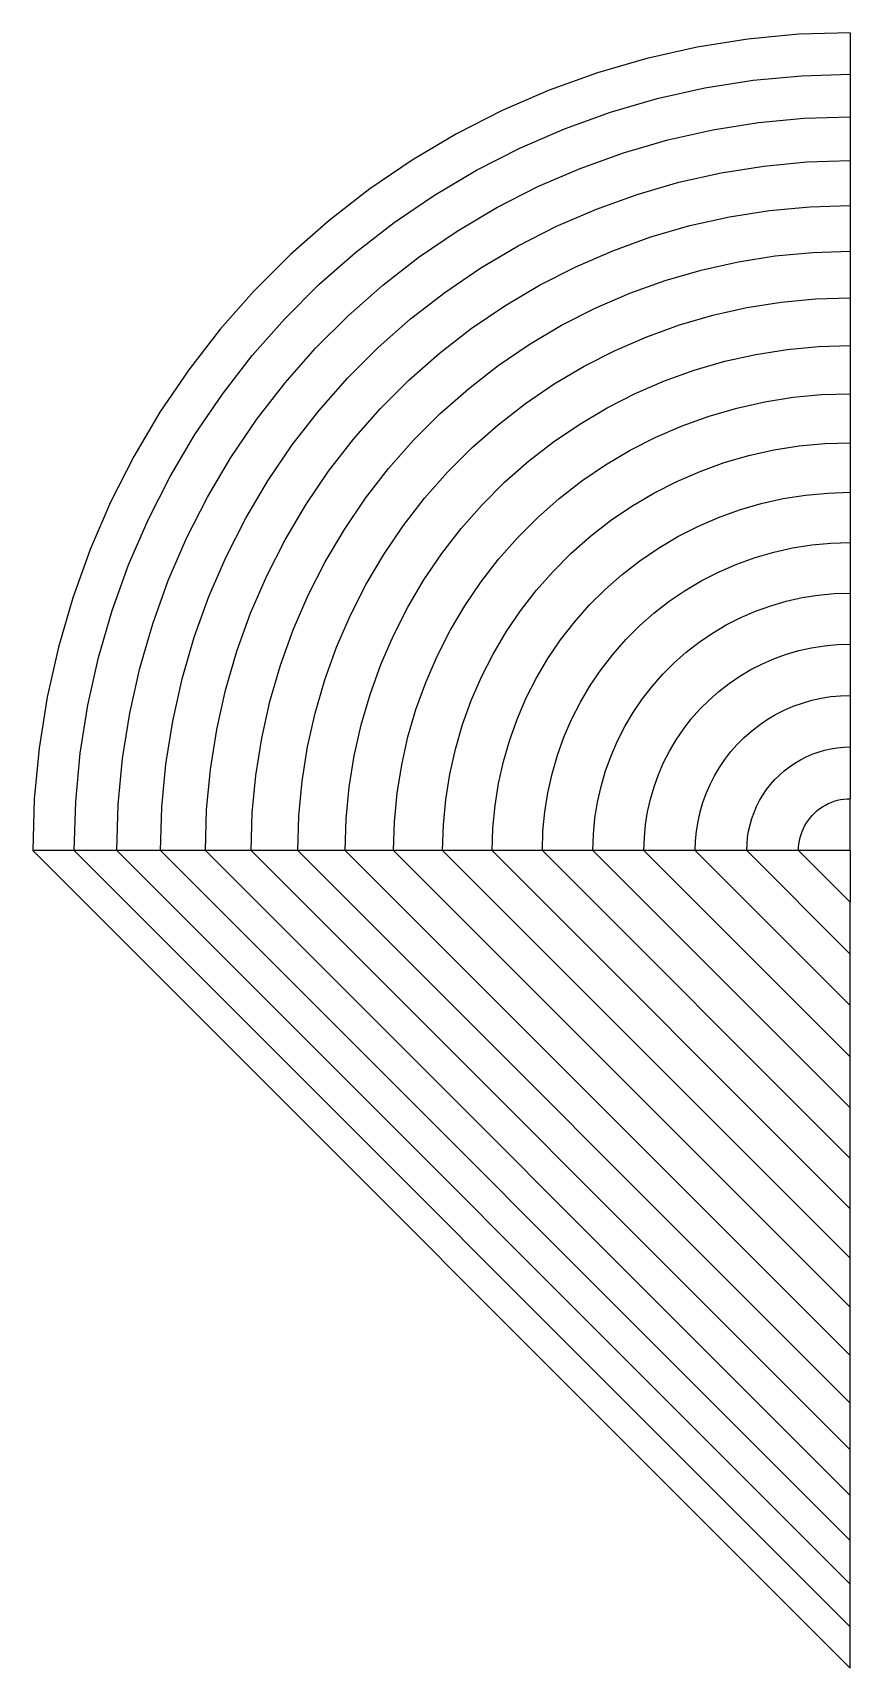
# Model space of a CAD drawing. Extents: x 36000 to 100000, y -64000 to 64000.
import ezdxf

# ---------------------------------------------------------------- set-up
doc = ezdxf.new("R2010")
doc.units = 0
doc.layers.get('0').update_dxf_attribs({"linetype": 'CONTINUOUS'})

msp = doc.modelspace()

# ---------------------------------------------------------------- linework, layer by layer
for p, q in [((88007.59, 62866.41, 46000), (84083.84, 61989.35, 46000)), ((91978.67, 63495.37, 46000), (88007.59, 62866.41, 46000)), ((95981.4, 63873.74, 46000), (91978.67, 63495.37, 46000)), ((100000, 64000.03, 46000), (95981.4, 63873.74, 46000)), ((100000, 64000.03, 46000), (100000, 60754.65, 48430.06)), ((84083.84, 61989.35, 46000), (80222.9, 60867.65, 46000)), ((80222.9, 60867.65, 46000), (76440.02, 59505.72, 46000)), ((88615.71, 59678.51, 48430.06), (92385.42, 60275.58, 48430.06)), ((92385.42, 60275.58, 48430.06), (96185.18, 60634.76, 48430.06)), ((96185.18, 60634.76, 48430.06), (100000, 60754.65, 48430.06)), ((100000, 60754.65, 48430.06), (100000, 57417.09, 50731.89)), ((76440.02, 59505.72, 46000), (72750.11, 57908.96, 46000)), ((84890.93, 58845.93, 48430.06), (88615.71, 59678.51, 48430.06)), ((72750.11, 57908.96, 46000), (69167.75, 56083.65, 46000)), ((77634.72, 56488.24, 48430.06), (81225.78, 57781.1, 48430.06)), ((81225.78, 57781.1, 48430.06), (84890.93, 58845.93, 48430.06)), ((74131.93, 54972.45, 48430.06), (77634.72, 56488.24, 48430.06)), ((85720.95, 55613.23, 50731.89), (89241.11, 56400.08, 50731.89)), ((89241.11, 56400.08, 50731.89), (92803.73, 56964.34, 50731.89)), ((92803.73, 56964.34, 50731.89), (96394.75, 57303.79, 50731.89)), ((96394.75, 57303.79, 50731.89), (100000, 57417.09, 50731.89)), ((100000, 57417.09, 50731.89), (100000, 53992.43, 52902)), ((69167.75, 56083.65, 46000), (65707.07, 54037.01, 46000)), ((82257.14, 54606.9, 50731.89), (85720.95, 55613.23, 50731.89)), ((65707.07, 54037.01, 46000), (62381.73, 51777.11, 46000)), ((70731.23, 53239.7, 48430.06), (74131.93, 54972.45, 48430.06)), ((78863.36, 53385.06, 50731.89), (82257.14, 54606.9, 50731.89)), ((93232.95, 53566.68, 52902), (96609.79, 53885.88, 52902)), ((96609.79, 53885.88, 52902), (100000, 53992.43, 52902)), ((100000, 53992.43, 52902), (100000, 50485.85, 54937.1)), ((67446.03, 51296.84, 48430.06), (70731.23, 53239.7, 48430.06)), ((75552.99, 51952.54, 50731.89), (78863.36, 53385.06, 50731.89)), ((86572.63, 52296.15, 52902), (89882.83, 53036.07, 52902)), ((89882.83, 53036.07, 52902), (93232.95, 53566.68, 52902)), ((62381.73, 51777.11, 46000), (59204.84, 49312.87, 46000)), ((64289.32, 49151.54, 48430.06), (67446.03, 51296.84, 48430.06)), ((72339.11, 50314.98, 50731.89), (75552.99, 51952.54, 50731.89)), ((80124.06, 50200.89, 52902), (83315.42, 51349.85, 52902)), ((83315.42, 51349.85, 52902), (86572.63, 52296.15, 52902)), ((69234.38, 48478.85, 50731.89), (72339.11, 50314.98, 50731.89)), ((77011.14, 48853.81, 52902), (80124.06, 50200.89, 52902)), ((90539.9, 49591.61, 54937.1), (93672.45, 50087.75, 54937.1)), ((93672.45, 50087.75, 54937.1), (96829.97, 50386.23, 54937.1)), ((96829.97, 50386.23, 54937.1), (100000, 50485.85, 54937.1)), ((100000, 50485.85, 54937.1), (100000, 46902.68, 56834.1)), ((59204.84, 49312.87, 46000), (56188.96, 46654.01, 46000)), ((61273.53, 46812.26, 48430.06), (64289.32, 49151.54, 48430.06)), ((73988.95, 47313.92, 52902), (77011.14, 48853.81, 52902)), ((84399.01, 48014.9, 54937.1), (87444.68, 48899.74, 54937.1)), ((87444.68, 48899.74, 54937.1), (90539.9, 49591.61, 54937.1)), ((66251.08, 46451.4, 50731.89), (69234.38, 48478.85, 50731.89)), ((81414.92, 46940.56, 54937.1), (84399.01, 48014.9, 54937.1)), ((56188.96, 46654.01, 46000), (53345.99, 43811.04, 46000)), ((58410.58, 44288.23, 48430.06), (61273.53, 46812.26, 48430.06)), ((63400.97, 44240.63, 50731.89), (66251.08, 46451.4, 50731.89)), ((71069.41, 45587.31, 52902), (73988.95, 47313.92, 52902)), ((78504.17, 45680.96, 54937.1), (81414.92, 46940.56, 54937.1)), ((91211.31, 46071.91, 56834.1), (94121.54, 46532.84, 56834.1)), ((94121.54, 46532.84, 56834.1), (97054.96, 46810.13, 56834.1)), ((97054.96, 46810.13, 56834.1), (100000, 46902.68, 56834.1)), ((100000, 46902.68, 56834.1), (100000, 43248.36, 58590.13)), ((68264.05, 43680.79, 52902), (71069.41, 45587.31, 52902)), ((75678.26, 44241.09, 54937.1), (78504.17, 45680.96, 54937.1)), ((85506.27, 44607.1, 56834.1), (88335.78, 45429.15, 56834.1)), ((88335.78, 45429.15, 56834.1), (91211.31, 46071.91, 56834.1)), ((53345.99, 43811.04, 46000), (50687.13, 40795.16, 46000)), ((55711.77, 41589.42, 48430.06), (58410.58, 44288.23, 48430.06)), ((60695.3, 41855.26, 50731.89), (63400.97, 44240.63, 50731.89)), ((65583.93, 41601.88, 52902), (68264.05, 43680.79, 52902)), ((72948.33, 42626.61, 54937.1), (75678.26, 44241.09, 54937.1)), ((80029.81, 42438.82, 56834.1), (82733.97, 43609.01, 56834.1)), ((82733.97, 43609.01, 56834.1), (85506.27, 44607.1, 56834.1)), ((70325.16, 40843.91, 54937.1), (72948.33, 42626.61, 54937.1)), ((77404.46, 41101.13, 56834.1), (80029.81, 42438.82, 56834.1)), ((89244.57, 41889.63, 58590.13), (91896.07, 42482.31, 58590.13)), ((91896.07, 42482.31, 58590.13), (94579.54, 42907.33, 58590.13)), ((94579.54, 42907.33, 58590.13), (97284.41, 43163.02, 58590.13)), ((97284.41, 43163.02, 58590.13), (100000, 43248.36, 58590.13)), ((100000, 43248.36, 58590.13), (100000, 39528.42, 60202.51)), ((53187.74, 38726.47, 48430.06), (55711.77, 41589.42, 48430.06)), ((58144.74, 39304.7, 50731.89), (60695.3, 41855.26, 50731.89)), ((63039.64, 39358.78, 52902), (65583.93, 41601.88, 52902)), ((74868.29, 39601.24, 56834.1), (77404.46, 41101.13, 56834.1)), ((84079.22, 40211.31, 58590.13), (86635.52, 41131.63, 58590.13)), ((86635.52, 41131.63, 58590.13), (89244.57, 41889.63, 58590.13)), ((50687.13, 40795.16, 46000), (48222.89, 37618.27, 46000)), ((67819.11, 38900.02, 54937.1), (70325.16, 40843.91, 54937.1)), ((81585.75, 39132.28, 58590.13), (84079.22, 40211.31, 58590.13)), ((50848.46, 35710.68, 48430.06), (53187.74, 38726.47, 48430.06)), ((55759.37, 36599.03, 50731.89), (58144.74, 39304.7, 50731.89)), ((60641.22, 36960.36, 52902), (63039.64, 39358.78, 52902)), ((65440.06, 36802.6, 54937.1), (67819.11, 38900.02, 54937.1)), ((72431.3, 37945.07, 56834.1), (74868.29, 39601.24, 56834.1)), ((79164.94, 37898.82, 58590.13), (81585.75, 39132.28, 58590.13)), ((90169.68, 38286.56, 60202.51), (92593.11, 38828.26, 60202.51)), ((92593.11, 38828.26, 60202.51), (95045.78, 39216.73, 60202.51)), ((95045.78, 39216.73, 60202.51), (97517.99, 39450.42, 60202.51)), ((97517.99, 39450.42, 60202.51), (100000, 39528.42, 60202.51)), ((100000, 39528.42, 60202.51), (100000, 35748.52, 61668.81)), ((48222.89, 37618.27, 46000), (45962.99, 34292.93, 46000)), ((70103.11, 36139.14, 56834.1), (72431.3, 37945.07, 56834.1)), ((76826.37, 36515.8, 58590.13), (79164.94, 37898.82, 58590.13)), ((85448.62, 36752.6, 60202.51), (87785.05, 37593.76, 60202.51)), ((87785.05, 37593.76, 60202.51), (90169.68, 38286.56, 60202.51)), ((53548.6, 33748.92, 50731.89), (55759.37, 36599.03, 50731.89)), ((58398.12, 34416.07, 52902), (60641.22, 36960.36, 52902)), ((63197.4, 34559.94, 54937.1), (65440.06, 36802.6, 54937.1)), ((67892.91, 34190.58, 56834.1), (70103.11, 36139.14, 56834.1)), ((74579.25, 34988.66, 58590.13), (76826.37, 36515.8, 58590.13)), ((83169.62, 35766.38, 60202.51), (85448.62, 36752.6, 60202.51)), ((48703.16, 32553.97, 48430.06), (50848.46, 35710.68, 48430.06)), ((72432.46, 33323.43, 58590.13), (74579.25, 34988.66, 58590.13)), ((78819.61, 33374.95, 60202.51), (80957.04, 34639.02, 60202.51)), ((80957.04, 34639.02, 60202.51), (83169.62, 35766.38, 60202.51)), ((88953.1, 33998.86, 61668.81), (91109.71, 34625.41, 61668.81)), ((91109.71, 34625.41, 61668.81), (93301.4, 35115.31, 61668.81)), ((93301.4, 35115.31, 61668.81), (95519.52, 35466.63, 61668.81)), ((95519.52, 35466.63, 61668.81), (97755.33, 35677.97, 61668.81)), ((97755.33, 35677.97, 61668.81), (100000, 35748.52, 61668.81)), ((100000, 35748.52, 61668.81), (100000, 31914.38, 62986.79)), ((45962.99, 34292.93, 46000), (43916.35, 30832.25, 46000)), ((51521.15, 30765.62, 50731.89), (53548.6, 33748.92, 50731.89)), ((56319.21, 31735.95, 52902), (58398.12, 34416.07, 52902)), ((61099.98, 32180.89, 54937.1), (63197.4, 34559.94, 54937.1)), ((65809.42, 32107.09, 56834.1), (67892.91, 34190.58, 56834.1)), ((70394.46, 31526.7, 58590.13), (72432.46, 33323.43, 58590.13)), ((76765.78, 31979.16, 60202.51), (78819.61, 33374.95, 60202.51)), ((86840.09, 33238.13, 61668.81), (88953.1, 33998.86, 61668.81)), ((46760.3, 29268.77, 48430.06), (48703.16, 32553.97, 48430.06)), ((59156.09, 29674.84, 54937.1), (61099.98, 32180.89, 54937.1)), ((63860.86, 29896.89, 56834.1), (65809.42, 32107.09, 56834.1)), ((82778.02, 31326.66, 61668.81), (84779.02, 32346.22, 61668.81)), ((84779.02, 32346.22, 61668.81), (86840.09, 33238.13, 61668.81)), ((43916.35, 30832.25, 46000), (42091.04, 27249.89, 46000)), ((49685.02, 27660.89, 50731.89), (51521.15, 30765.62, 50731.89)), ((54412.69, 28930.59, 52902), (56319.21, 31735.95, 52902)), ((68473.3, 29605.54, 58590.13), (70394.46, 31526.7, 58590.13)), ((74803.64, 30457.17, 60202.51), (76765.78, 31979.16, 60202.51)), ((80844.99, 30183.47, 61668.81), (82778.02, 31326.66, 61668.81)), ((90137.92, 30352.38, 62986.79), (92063.22, 30911.73, 62986.79)), ((92063.22, 30911.73, 62986.79), (94019.84, 31349.08, 62986.79)), ((94019.84, 31349.08, 62986.79), (96000.07, 31662.72, 62986.79)), ((96000.07, 31662.72, 62986.79), (97996.08, 31851.4, 62986.79)), ((97996.08, 31851.4, 62986.79), (100000, 31914.38, 62986.79)), ((100000, 31914.38, 62986.79), (100000, 28031.82, 64154.47)), ((57373.39, 27051.67, 54937.1), (59156.09, 29674.84, 54937.1)), ((62054.93, 27568.7, 56834.1), (63860.86, 29896.89, 56834.1)), ((66676.57, 27567.54, 58590.13), (68473.3, 29605.54, 58590.13)), ((72940.93, 28814.98, 60202.51), (74803.64, 30457.17, 60202.51)), ((78987.55, 28921.16, 61668.81), (80844.99, 30183.47, 61668.81)), ((86411.52, 28876.99, 62986.79), (88251.53, 29673.24, 62986.79)), ((88251.53, 29673.24, 62986.79), (90137.92, 30352.38, 62986.79)), ((45027.55, 25868.07, 48430.06), (46760.3, 29268.77, 48430.06)), ((52686.08, 26011.05, 52902), (54412.69, 28930.59, 52902)), ((71185.02, 27059.07, 60202.51), (72940.93, 28814.98, 60202.51)), ((77213.04, 27544.7, 61668.81), (78987.55, 28921.16, 61668.81)), ((84625.13, 27966.78, 62986.79), (86411.52, 28876.99, 62986.79)), ((42091.04, 27249.89, 46000), (40494.28, 23559.98, 46000)), ((48047.46, 24447.01, 50731.89), (49685.02, 27660.89, 50731.89)), ((55758.91, 24321.74, 54937.1), (57373.39, 27051.67, 54937.1)), ((60398.76, 25131.71, 56834.1), (62054.93, 27568.7, 56834.1)), ((65011.34, 25420.75, 58590.13), (66676.57, 27567.54, 58590.13)), ((69542.83, 25196.36, 60202.51), (71185.02, 27059.07, 60202.51)), ((75528.46, 26059.55, 61668.81), (77213.04, 27544.7, 61668.81)), ((81241.2, 25819.27, 62986.79), (82899.42, 26946.2, 62986.79)), ((82899.42, 26946.2, 62986.79), (84625.13, 27966.78, 62986.79)), ((91337.69, 26659.84, 64154.47), (93028.77, 27151.15, 64154.47)), ((93028.77, 27151.15, 64154.47), (94747.36, 27535.3, 64154.47)), ((94747.36, 27535.3, 64154.47), (96486.68, 27810.78, 64154.47)), ((96486.68, 27810.78, 64154.47), (98239.87, 27976.51, 64154.47)), ((98239.87, 27976.51, 64154.47), (100000, 28031.82, 64154.47)), ((100000, 28031.82, 64154.47), (100000, 24106.74, 65170.06)), ((43511.76, 22365.28, 48430.06), (45027.55, 25868.07, 48430.06)), ((51146.19, 22988.86, 52902), (52686.08, 26011.05, 52902)), ((73940.45, 24471.54, 61668.81), (75528.46, 26059.55, 61668.81)), ((79657.01, 24590.45, 62986.79), (81241.2, 25819.27, 62986.79)), ((88064.63, 25363.95, 64154.47), (89680.8, 26063.33, 64154.47)), ((89680.8, 26063.33, 64154.47), (91337.69, 26659.84, 64154.47)), ((46614.94, 21136.64, 50731.89), (48047.46, 24447.01, 50731.89)), ((54319.04, 21495.83, 54937.1), (55758.91, 24321.74, 54937.1)), ((58898.87, 22595.54, 56834.1), (60398.76, 25131.71, 56834.1)), ((63484.2, 23173.63, 58590.13), (65011.34, 25420.75, 58590.13)), ((68020.84, 23234.22, 60202.51), (69542.83, 25196.36, 60202.51)), ((72455.3, 22786.96, 61668.81), (73940.45, 24471.54, 61668.81)), ((78153.11, 23264.58, 62986.79), (79657.01, 24590.45, 62986.79)), ((84979.8, 23668.05, 64154.47), (86495.57, 24564.47, 64154.47)), ((86495.57, 24564.47, 64154.47), (88064.63, 25363.95, 64154.47)), ((40494.28, 23559.98, 46000), (39132.35, 19777.1, 46000)), ((62101.18, 20835.06, 58590.13), (63484.2, 23173.63, 58590.13)), ((66625.05, 21180.39, 60202.51), (68020.84, 23234.22, 60202.51)), ((76735.42, 21846.89, 62986.79), (78153.11, 23264.58, 62986.79)), ((83523.31, 22678.22, 64154.47), (84979.8, 23668.05, 64154.47)), ((92550.61, 22926.87, 65170.06), (94004.9, 23349.38, 65170.06)), ((94004.9, 23349.38, 65170.06), (95482.85, 23679.74, 65170.06)), ((95482.85, 23679.74, 65170.06), (96978.62, 23916.65, 65170.06)), ((96978.62, 23916.65, 65170.06), (98486.33, 24059.17, 65170.06)), ((98486.33, 24059.17, 65170.06), (100000, 24106.74, 65170.06)), ((100000, 24106.74, 65170.06), (100000, 20145.08, 66032.02)), ((42218.9, 18774.22, 48430.06), (43511.76, 22365.28, 48430.06)), ((49799.11, 19875.94, 52902), (51146.19, 22988.86, 52902)), ((57561.18, 19970.19, 56834.1), (58898.87, 22595.54, 56834.1)), ((71078.84, 21012.45, 61668.81), (72455.3, 22786.96, 61668.81)), ((75409.55, 20342.99, 62986.79), (76735.42, 21846.89, 62986.79)), ((82131.85, 21598.89, 64154.47), (83523.31, 22678.22, 64154.47)), ((88386.49, 21124.89, 65170.06), (89735.85, 21812.43, 65170.06)), ((89735.85, 21812.43, 65170.06), (91125.72, 22413.88, 65170.06)), ((91125.72, 22413.88, 65170.06), (92550.61, 22926.87, 65170.06)), ((45393.1, 17742.86, 50731.89), (46614.94, 21136.64, 50731.89)), ((53059.44, 18585.08, 54937.1), (54319.04, 21495.83, 54937.1)), ((60867.72, 18414.25, 58590.13), (62101.18, 20835.06, 58590.13)), ((65360.98, 19042.96, 60202.51), (66625.05, 21180.39, 60202.51)), ((69816.53, 19155.01, 61668.81), (71078.84, 21012.45, 61668.81)), ((80810.9, 20434.32, 64154.47), (82131.85, 21598.89, 64154.47)), ((87082.97, 20353.99, 65170.06), (88386.49, 21124.89, 65170.06)), ((39132.35, 19777.1, 46000), (38010.65, 15916.16, 46000)), ((48650.15, 16684.58, 52902), (49799.11, 19875.94, 52902)), ((56390.99, 17266.03, 56834.1), (57561.18, 19970.19, 56834.1)), ((74180.73, 18758.8, 62986.79), (75409.55, 20342.99, 62986.79)), ((79565.68, 19189.1, 64154.47), (80810.9, 20434.32, 64154.47)), ((84633.79, 18574.56, 65170.06), (85830.42, 19502.76, 65170.06)), ((85830.42, 19502.76, 65170.06), (87082.97, 20353.99, 65170.06)), ((93774.83, 19159.11, 66032.02), (94990.12, 19512.18, 66032.02)), ((94990.12, 19512.18, 66032.02), (96225.19, 19788.25, 66032.02)), ((96225.19, 19788.25, 66032.02), (97475.15, 19986.23, 66032.02)), ((97475.15, 19986.23, 66032.02), (98735.08, 20105.33, 66032.02)), ((98735.08, 20105.33, 66032.02), (100000, 20145.08, 66032.02)), ((100000, 20145.08, 66032.02), (100000, 16152.86, 66739.06)), ((41154.07, 15109.07, 48430.06), (42218.9, 18774.22, 48430.06)), ((51985.1, 15600.99, 54937.1), (53059.44, 18585.08, 54937.1)), ((59788.69, 15920.78, 58590.13), (60867.72, 18414.25, 58590.13)), ((64233.62, 16830.38, 60202.51), (65360.98, 19042.96, 60202.51)), ((68673.34, 17221.98, 61668.81), (69816.53, 19155.01, 61668.81)), ((73053.8, 17100.58, 62986.79), (74180.73, 18758.8, 62986.79)), ((78401.11, 17868.15, 64154.47), (79565.68, 19189.1, 64154.47)), ((83497.8, 17573.05, 65170.06), (84633.79, 18574.56, 65170.06)), ((90295.03, 17653.27, 66032.02), (91422.64, 18227.81, 66032.02)), ((91422.64, 18227.81, 66032.02), (92584.1, 18730.42, 66032.02)), ((92584.1, 18730.42, 66032.02), (93774.83, 19159.11, 66032.02)), ((44386.77, 14279.05, 50731.89), (45393.1, 17742.86, 50731.89)), ((47703.85, 13427.37, 52902), (48650.15, 16684.58, 52902)), ((55392.9, 14493.73, 56834.1), (56390.99, 17266.03, 56834.1)), ((63247.4, 14551.38, 60202.51), (64233.62, 16830.38, 60202.51)), ((67653.78, 15220.98, 61668.81), (68673.34, 17221.98, 61668.81)), ((72033.22, 15374.87, 62986.79), (73053.8, 17100.58, 62986.79)), ((77321.78, 16476.69, 64154.47), (78401.11, 17868.15, 64154.47)), ((82426.95, 16502.2, 65170.06), (83497.8, 17573.05, 65170.06)), ((88159.02, 16297.71, 66032.02), (89205.73, 17009.05, 66032.02)), ((89205.73, 17009.05, 66032.02), (90295.03, 17653.27, 66032.02)), ((38010.65, 15916.16, 46000), (37133.59, 11992.41, 46000)), ((51100.26, 12555.32, 54937.1), (51985.1, 15600.99, 54937.1)), ((58868.37, 13364.48, 58590.13), (59788.69, 15920.78, 58590.13)), ((71123.01, 13588.48, 62986.79), (72033.22, 15374.87, 62986.79)), ((76331.95, 15020.2, 64154.47), (77321.78, 16476.69, 64154.47)), ((80497.24, 14169.58, 65170.06), (81425.44, 15366.21, 65170.06)), ((81425.44, 15366.21, 65170.06), (82426.95, 16502.2, 65170.06)), ((86209.74, 14685.13, 66032.02), (87159.04, 15522.05, 66032.02)), ((87159.04, 15522.05, 66032.02), (88159.02, 16297.71, 66032.02)), ((94053.74, 15018.55, 66739.06), (95008.49, 15362.28, 66739.06)), ((95008.49, 15362.28, 66739.06), (95982.95, 15645.39, 66739.06)), ((95982.95, 15645.39, 66739.06), (96973.26, 15866.75, 66739.06)), ((96973.26, 15866.75, 66739.06), (97975.51, 16025.49, 66739.06)), ((97975.51, 16025.49, 66739.06), (98985.75, 16120.99, 66739.06)), ((98985.75, 16120.99, 66739.06), (100000, 16152.86, 66739.06)), ((100000, 16152.86, 66739.06), (100000, 12136.14, 67290.09)), ((40321.49, 11384.29, 48430.06), (41154.07, 15109.07, 48430.06)), ((43599.92, 10758.89, 50731.89), (44386.77, 14279.05, 50731.89)), ((54570.85, 11664.22, 56834.1), (55392.9, 14493.73, 56834.1)), ((62406.24, 12214.95, 60202.51), (63247.4, 14551.38, 60202.51)), ((66761.87, 13159.91, 61668.81), (67653.78, 15220.98, 61668.81)), ((75435.53, 13504.43, 64154.47), (76331.95, 15020.2, 64154.47)), ((79646.01, 12917.03, 65170.06), (80497.24, 14169.58, 65170.06)), ((85314.87, 13790.26, 66032.02), (86209.74, 14685.13, 66032.02)), ((91344.86, 13638.31, 66739.06), (92218.3, 14154.86, 66739.06)), ((92218.3, 14154.86, 66739.06), (93122.45, 14615.55, 66739.06)), ((93122.45, 14615.55, 66739.06), (94053.74, 15018.55, 66739.06)), ((46963.93, 10117.17, 52902), (47703.85, 13427.37, 52902)), ((58110.37, 10755.43, 58590.13), (58868.37, 13364.48, 58590.13)), ((66001.14, 11046.9, 61668.81), (66761.87, 13159.91, 61668.81)), ((70326.76, 11748.47, 62986.79), (71123.01, 13588.48, 62986.79)), ((74636.05, 11935.37, 64154.47), (75435.53, 13504.43, 64154.47)), ((78875.11, 11613.51, 65170.06), (79646.01, 12917.03, 65170.06)), ((83702.29, 11840.98, 66032.02), (84477.95, 12840.96, 66032.02)), ((84477.95, 12840.96, 66032.02), (85314.87, 13790.26, 66032.02)), ((89703.78, 12445.99, 66739.06), (90505.59, 13067.94, 66739.06)), ((90505.59, 13067.94, 66739.06), (91344.86, 13638.31, 66739.06)), ((37133.59, 11992.41, 46000), (36504.63, 8021.331, 46000)), ((50408.39, 9460.105, 54937.1), (51100.26, 12555.32, 54937.1)), ((53928.09, 8788.686, 56834.1), (54570.85, 11664.22, 56834.1)), ((61713.44, 9830.318, 60202.51), (62406.24, 12214.95, 60202.51)), ((69647.62, 9862.085, 62986.79), (70326.76, 11748.47, 62986.79)), ((73936.67, 10319.2, 64154.47), (74636.05, 11935.37, 64154.47)), ((78187.57, 10264.15, 65170.06), (78875.11, 11613.51, 65170.06)), ((82990.95, 10794.27, 66032.02), (83702.29, 11840.98, 66032.02)), ((88225.07, 11057.39, 66739.06), (88942.61, 11774.93, 66739.06)), ((88942.61, 11774.93, 66739.06), (89703.78, 12445.99, 66739.06)), ((95532.39, 11283.89, 67290.09), (96249.73, 11542.15, 67290.09)), ((96249.73, 11542.15, 67290.09), (96981.87, 11754.86, 67290.09)), ((96981.87, 11754.86, 67290.09), (97725.91, 11921.17, 67290.09)), ((97725.91, 11921.17, 67290.09), (98478.94, 12040.44, 67290.09)), ((98478.94, 12040.44, 67290.09), (99237.97, 12112.19, 67290.09)), ((99237.97, 12112.19, 67290.09), (100000, 12136.14, 67290.09)), ((100000, 12136.14, 67290.09), (100000, 8101.001, 67684.29)), ((39724.42, 7614.576, 48430.06), (40321.49, 11384.29, 48430.06)), ((43035.66, 7196.27, 50731.89), (43599.92, 10758.89, 50731.89)), ((57517.69, 8103.934, 58590.13), (58110.37, 10755.43, 58590.13)), ((65374.59, 8890.294, 61668.81), (66001.14, 11046.9, 61668.81)), ((73340.16, 8662.309, 64154.47), (73936.67, 10319.2, 64154.47)), ((77586.12, 8874.281, 65170.06), (78187.57, 10264.15, 65170.06)), ((82346.73, 9704.966, 66032.02), (82990.95, 10794.27, 66032.02)), ((86932.06, 9494.413, 66739.06), (87554.01, 10296.22, 66739.06)), ((87554.01, 10296.22, 66739.06), (88225.07, 11057.39, 66739.06)), ((92866.56, 9818.341, 67290.09), (93497.13, 10246.88, 67290.09)), ((93497.13, 10246.88, 67290.09), (94153.37, 10634.98, 67290.09)), ((94153.37, 10634.98, 67290.09), (94832.68, 10981.11, 67290.09)), ((94832.68, 10981.11, 67290.09), (95532.39, 11283.89, 67290.09)), ((46433.32, 6767.045, 52902), (46963.93, 10117.17, 52902)), ((49912.25, 6327.555, 54937.1), (50408.39, 9460.105, 54937.1)), ((61171.74, 7406.887, 60202.51), (61713.44, 9830.318, 60202.51)), ((69088.27, 7936.783, 62986.79), (69647.62, 9862.085, 62986.79)), ((81772.19, 8577.358, 66032.02), (82346.73, 9704.966, 66032.02)), ((86361.69, 8655.136, 66739.06), (86932.06, 9494.413, 66739.06)), ((91692.24, 8846.863, 67290.09), (92264.14, 9351.054, 67290.09)), ((92264.14, 9351.054, 67290.09), (92866.56, 9818.341, 67290.09)), ((36504.63, 8021.331, 46000), (36126.26, 4018.595, 46000)), ((53467.16, 5878.465, 56834.1), (53928.09, 8788.686, 56834.1)), ((57092.67, 5420.456, 58590.13), (57517.69, 8103.934, 58590.13)), ((64884.69, 6698.604, 61668.81), (65374.59, 8890.294, 61668.81)), ((68650.92, 5980.158, 62986.79), (69088.27, 7936.783, 62986.79)), ((72848.85, 6971.23, 64154.47), (73340.16, 8662.309, 64154.47)), ((77073.13, 7449.391, 65170.06), (77586.12, 8874.281, 65170.06)), ((81269.58, 7415.898, 66032.02), (81772.19, 8577.358, 66032.02)), ((85384.45, 6877.554, 66739.06), (85845.14, 7781.7, 66739.06)), ((85845.14, 7781.7, 66739.06), (86361.69, 8655.136, 66739.06)), ((90181.66, 7133.442, 67290.09), (90648.95, 7735.865, 67290.09)), ((90648.95, 7735.865, 67290.09), (91153.14, 8307.757, 67290.09)), ((91153.14, 8307.757, 67290.09), (91692.24, 8846.863, 67290.09)), ((97017.82, 7532.12, 67684.29), (97496.65, 7704.51, 67684.29)), ((97496.65, 7704.51, 67684.29), (97985.36, 7846.493, 67684.29)), ((97985.36, 7846.493, 67684.29), (98482.02, 7957.51, 67684.29)), ((98482.02, 7957.51, 67684.29), (98984.68, 8037.122, 67684.29)), ((98984.68, 8037.122, 67684.29), (99491.33, 8085.016, 67684.29)), ((99491.33, 8085.016, 67684.29), (100000, 8101.001, 67684.29)), ((100000, 8101.001, 67684.29), (100000, 4053.575, 67921.04)), ((39365.24, 3814.816, 48430.06), (39724.42, 7614.576, 48430.06)), ((42696.21, 3605.249, 50731.89), (43035.66, 7196.27, 50731.89)), ((46114.12, 3390.212, 52902), (46433.32, 6767.045, 52902)), ((60783.27, 4954.225, 60202.51), (61171.74, 7406.887, 60202.51)), ((64533.37, 4480.477, 61668.81), (64884.69, 6698.604, 61668.81)), ((72464.7, 5252.639, 64154.47), (72848.85, 6971.23, 64154.47)), ((76650.62, 5995.101, 65170.06), (77073.13, 7449.391, 65170.06)), ((80840.89, 6225.172, 66032.02), (81269.58, 7415.898, 66032.02)), ((84981.45, 5946.265, 66739.06), (85384.45, 6877.554, 66739.06)), ((89365.02, 5846.629, 67290.09), (89753.12, 6502.867, 67290.09)), ((89753.12, 6502.867, 67290.09), (90181.66, 7133.442, 67290.09)), ((94836.23, 6241.929, 67684.29), (95238.35, 6553.848, 67684.29)), ((95238.35, 6553.848, 67684.29), (95659.27, 6839.902, 67684.29)), ((95659.27, 6839.902, 67684.29), (96097.31, 7098.961, 67684.29)), ((96097.31, 7098.961, 67684.29), (96550.76, 7330.005, 67684.29)), ((96550.76, 7330.005, 67684.29), (97017.82, 7532.12, 67684.29)), ((49613.77, 3170.033, 54937.1), (49912.25, 6327.555, 54937.1)), ((53189.87, 2945.044, 56834.1), (53467.16, 5878.465, 56834.1)), ((56836.98, 2715.587, 58590.13), (57092.67, 5420.456, 58590.13)), ((68337.28, 3999.932, 62986.79), (68650.92, 5980.158, 62986.79)), ((72189.22, 3513.319, 64154.47), (72464.7, 5252.639, 64154.47)), ((76320.26, 4517.152, 65170.06), (76650.62, 5995.101, 65170.06)), ((80487.82, 5009.878, 66032.02), (80840.89, 6225.172, 66032.02)), ((84637.72, 4991.509, 66739.06), (84981.45, 5946.265, 66739.06)), ((88716.11, 4467.61, 67290.09), (89018.89, 5167.316, 67290.09)), ((89018.89, 5167.316, 67290.09), (89365.02, 5846.629, 67290.09)), ((93446.15, 4761.649, 67684.29), (93758.07, 5163.773, 67684.29)), ((93758.07, 5163.773, 67684.29), (94094.62, 5545.517, 67684.29)), ((94094.62, 5545.517, 67684.29), (94454.48, 5905.376, 67684.29)), ((94454.48, 5905.376, 67684.29), (94836.23, 6241.929, 67684.29)), ((36126.26, 4018.595, 46000), (35999.97, 0, 46000)), ((60549.58, 2482.01, 60202.51), (60783.27, 4954.225, 60202.51)), ((64322.03, 2244.668, 61668.81), (64533.37, 4480.477, 61668.81)), ((68148.6, 2003.92, 62986.79), (68337.28, 3999.932, 62986.79)), ((76083.35, 3021.375, 65170.06), (76320.26, 4517.152, 65170.06)), ((80211.75, 3774.811, 66032.02), (80487.82, 5009.878, 66032.02)), ((84133.25, 3026.744, 66739.06), (84354.61, 4017.053, 66739.06)), ((84354.61, 4017.053, 66739.06), (84637.72, 4991.509, 66739.06)), ((88457.85, 3750.273, 67290.09), (88716.11, 4467.61, 67290.09)), ((92669.99, 3449.239, 67684.29), (92901.04, 3902.687, 67684.29)), ((92901.04, 3902.687, 67684.29), (93160.1, 4340.734, 67684.29)), ((93160.1, 4340.734, 67684.29), (93446.15, 4761.649, 67684.29)), ((98507.78, 3768.919, 67921.04), (98747.38, 3855.179, 67921.04)), ((98747.38, 3855.179, 67921.04), (98991.92, 3926.225, 67921.04)), ((98991.92, 3926.225, 67921.04), (99240.44, 3981.775, 67921.04)), ((99240.44, 3981.775, 67921.04), (99491.95, 4021.612, 67921.04)), ((99491.95, 4021.612, 67921.04), (99745.47, 4045.577, 67921.04)), ((99745.47, 4045.577, 67921.04), (100000, 4053.575, 67921.04)), ((100000, 0, 68000), (100000, 4053.575, 67921.04)), ((39245.35, 0, 48430.06), (39365.24, 3814.816, 48430.06)), ((42582.91, 0, 50731.89), (42696.21, 3605.249, 50731.89)), ((46007.57, 0, 52902), (46114.12, 3390.212, 52902)), ((49514.15, 0, 54937.1), (49613.77, 3170.033, 54937.1)), ((53097.32, 0, 56834.1), (53189.87, 2945.044, 56834.1)), ((56751.64, 0, 58590.13), (56836.98, 2715.587, 58590.13)), ((72023.49, 1760.133, 64154.47), (72189.22, 3513.319, 64154.47)), ((75940.83, 1513.674, 65170.06), (76083.35, 3021.375, 65170.06)), ((80013.77, 2524.848, 66032.02), (80211.75, 3774.811, 66032.02)), ((83974.51, 2024.49, 66739.06), (84133.25, 3026.744, 66739.06)), ((88078.83, 2274.085, 67290.09), (88245.14, 3018.135, 67290.09)), ((88245.14, 3018.135, 67290.09), (88457.85, 3750.273, 67290.09)), ((92295.49, 2503.347, 67684.29), (92467.88, 2982.177, 67684.29)), ((92467.88, 2982.177, 67684.29), (92669.99, 3449.239, 67684.29)), ((96720.59, 2382.632, 67921.04), (96876.67, 2583.846, 67921.04)), ((96876.67, 2583.846, 67921.04), (97045.07, 2774.863, 67921.04)), ((97045.07, 2774.863, 67921.04), (97225.14, 2954.929, 67921.04)), ((97225.14, 2954.929, 67921.04), (97416.15, 3123.334, 67921.04)), ((97416.15, 3123.334, 67921.04), (97617.37, 3279.411, 67921.04)), ((97617.37, 3279.411, 67921.04), (97827.99, 3422.547, 67921.04)), ((97827.99, 3422.547, 67921.04), (98047.18, 3552.175, 67921.04)), ((98047.18, 3552.175, 67921.04), (98274.07, 3667.785, 67921.04)), ((98274.07, 3667.785, 67921.04), (98507.78, 3768.919, 67921.04)), ((60471.58, 0, 60202.51), (60549.58, 2482.01, 60202.51)), ((64251.48, 0, 61668.81), (64322.03, 2244.668, 61668.81)), ((68085.62, 0, 62986.79), (68148.6, 2003.92, 62986.79)), ((71968.18, 0, 64154.47), (72023.49, 1760.133, 64154.47)), ((75893.26, 0, 65170.06), (75940.83, 1513.674, 65170.06)), ((79894.67, 1264.92, 66032.02), (80013.77, 2524.848, 66032.02)), ((83879.01, 1014.247, 66739.06), (83974.51, 2024.49, 66739.06)), ((87887.81, 762.034, 67290.09), (87959.56, 1521.061, 67290.09)), ((87959.56, 1521.061, 67290.09), (88078.83, 2274.085, 67290.09)), ((91962.88, 1015.325, 67684.29), (92042.49, 1517.976, 67684.29)), ((92042.49, 1517.976, 67684.29), (92153.51, 2014.637, 67684.29)), ((92153.51, 2014.637, 67684.29), (92295.49, 2503.347, 67684.29)), ((96144.82, 1252.624, 67921.04), (96231.08, 1492.221, 67921.04)), ((96231.08, 1492.221, 67921.04), (96332.22, 1725.928, 67921.04)), ((96332.22, 1725.928, 67921.04), (96447.82, 1952.825, 67921.04)), ((96447.82, 1952.825, 67921.04), (96577.45, 2172.014, 67921.04)), ((96577.45, 2172.014, 67921.04), (96720.59, 2382.632, 67921.04)), ((100000, -64000.03, 46000), (35999.97, 0, 46000)), ((39245.35, 0, 48430.06), (35999.97, 0, 46000)), ((42582.91, 0, 50731.89), (39245.35, 0, 48430.06)), ((39245.35, 0, 48430.06), (100000, -60754.65, 48430.06)), ((46007.57, 0, 52902), (42582.91, 0, 50731.89)), ((42582.91, 0, 50731.89), (100000, -57417.09, 50731.89)), ((49514.15, 0, 54937.1), (46007.57, 0, 52902)), ((46007.57, 0, 52902), (100000, -53992.43, 52902)), ((53097.32, 0, 56834.1), (49514.15, 0, 54937.1)), ((49514.15, 0, 54937.1), (100000, -50485.85, 54937.1)), ((56751.64, 0, 58590.13), (53097.32, 0, 56834.1)), ((53097.32, 0, 56834.1), (100000, -46902.68, 56834.1)), ((60471.58, 0, 60202.51), (56751.64, 0, 58590.13)), ((56751.64, 0, 58590.13), (100000, -43248.36, 58590.13)), ((64251.48, 0, 61668.81), (60471.58, 0, 60202.51)), ((60471.58, 0, 60202.51), (100000, -39528.42, 60202.51)), ((68085.62, 0, 62986.79), (64251.48, 0, 61668.81)), ((64251.48, 0, 61668.81), (100000, -35748.52, 61668.81)), ((71968.18, 0, 64154.47), (68085.62, 0, 62986.79)), ((68085.62, 0, 62986.79), (100000, -31914.38, 62986.79)), ((75893.26, 0, 65170.06), (71968.18, 0, 64154.47)), ((71968.18, 0, 64154.47), (100000, -28031.82, 64154.47)), ((79854.92, 0, 66032.02), (75893.26, 0, 65170.06)), ((75893.26, 0, 65170.06), (100000, -24106.74, 65170.06)), ((79854.92, 0, 66032.02), (79894.67, 1264.92, 66032.02)), ((83847.14, 0, 66739.06), (79854.92, 0, 66032.02)), ((79854.92, 0, 66032.02), (100000, -20145.08, 66032.02)), ((83847.14, 0, 66739.06), (83879.01, 1014.247, 66739.06)), ((87863.86, 0, 67290.09), (83847.14, 0, 66739.06)), ((83847.14, 0, 66739.06), (100000, -16152.86, 66739.06)), ((87863.86, 0, 67290.09), (87887.81, 762.034, 67290.09)), ((91899, 0, 67684.29), (87863.86, 0, 67290.09)), ((87863.86, 0, 67290.09), (100000, -12136.14, 67290.09)), ((91899, 0, 67684.29), (91914.98, 508.666, 67684.29)), ((95946.42, 0, 67921.04), (91899, 0, 67684.29)), ((91899, 0, 67684.29), (100000, -8101.001, 67684.29)), ((91914.98, 508.666, 67684.29), (91962.88, 1015.325, 67684.29)), ((95946.42, 0, 67921.04), (95954.42, 254.526, 67921.04)), ((100000, 0, 68000), (95946.42, 0, 67921.04)), ((95946.42, 0, 67921.04), (100000, -4053.575, 67921.04)), ((95954.42, 254.526, 67921.04), (95978.39, 508.048, 67921.04)), ((95978.39, 508.048, 67921.04), (96018.22, 759.564, 67921.04)), ((96018.22, 759.564, 67921.04), (96073.78, 1008.083, 67921.04)), ((96073.78, 1008.083, 67921.04), (96144.82, 1252.624, 67921.04)), ((100000, 0, 68000), (100000, -4053.575, 67921.04)), ((100000, -8101.001, 67684.29), (100000, -4053.575, 67921.04)), ((100000, -12136.14, 67290.09), (100000, -8101.001, 67684.29)), ((100000, -16152.86, 66739.06), (100000, -12136.14, 67290.09)), ((100000, -20145.08, 66032.02), (100000, -16152.86, 66739.06)), ((100000, -24106.74, 65170.06), (100000, -20145.08, 66032.02)), ((100000, -28031.82, 64154.47), (100000, -24106.74, 65170.06)), ((100000, -31914.38, 62986.79), (100000, -28031.82, 64154.47)), ((100000, -35748.52, 61668.81), (100000, -31914.38, 62986.79)), ((100000, -39528.42, 60202.51), (100000, -35748.52, 61668.81)), ((100000, -43248.36, 58590.13), (100000, -39528.42, 60202.51)), ((100000, -46902.68, 56834.1), (100000, -43248.36, 58590.13)), ((100000, -50485.85, 54937.1), (100000, -46902.68, 56834.1)), ((100000, -53992.43, 52902), (100000, -50485.85, 54937.1)), ((100000, -57417.09, 50731.89), (100000, -53992.43, 52902)), ((100000, -60754.65, 48430.06), (100000, -57417.09, 50731.89)), ((100000, -64000.03, 46000), (100000, -60754.65, 48430.06))]:
    msp.add_line(p, q)

doc.saveas('drawing.dxf')
